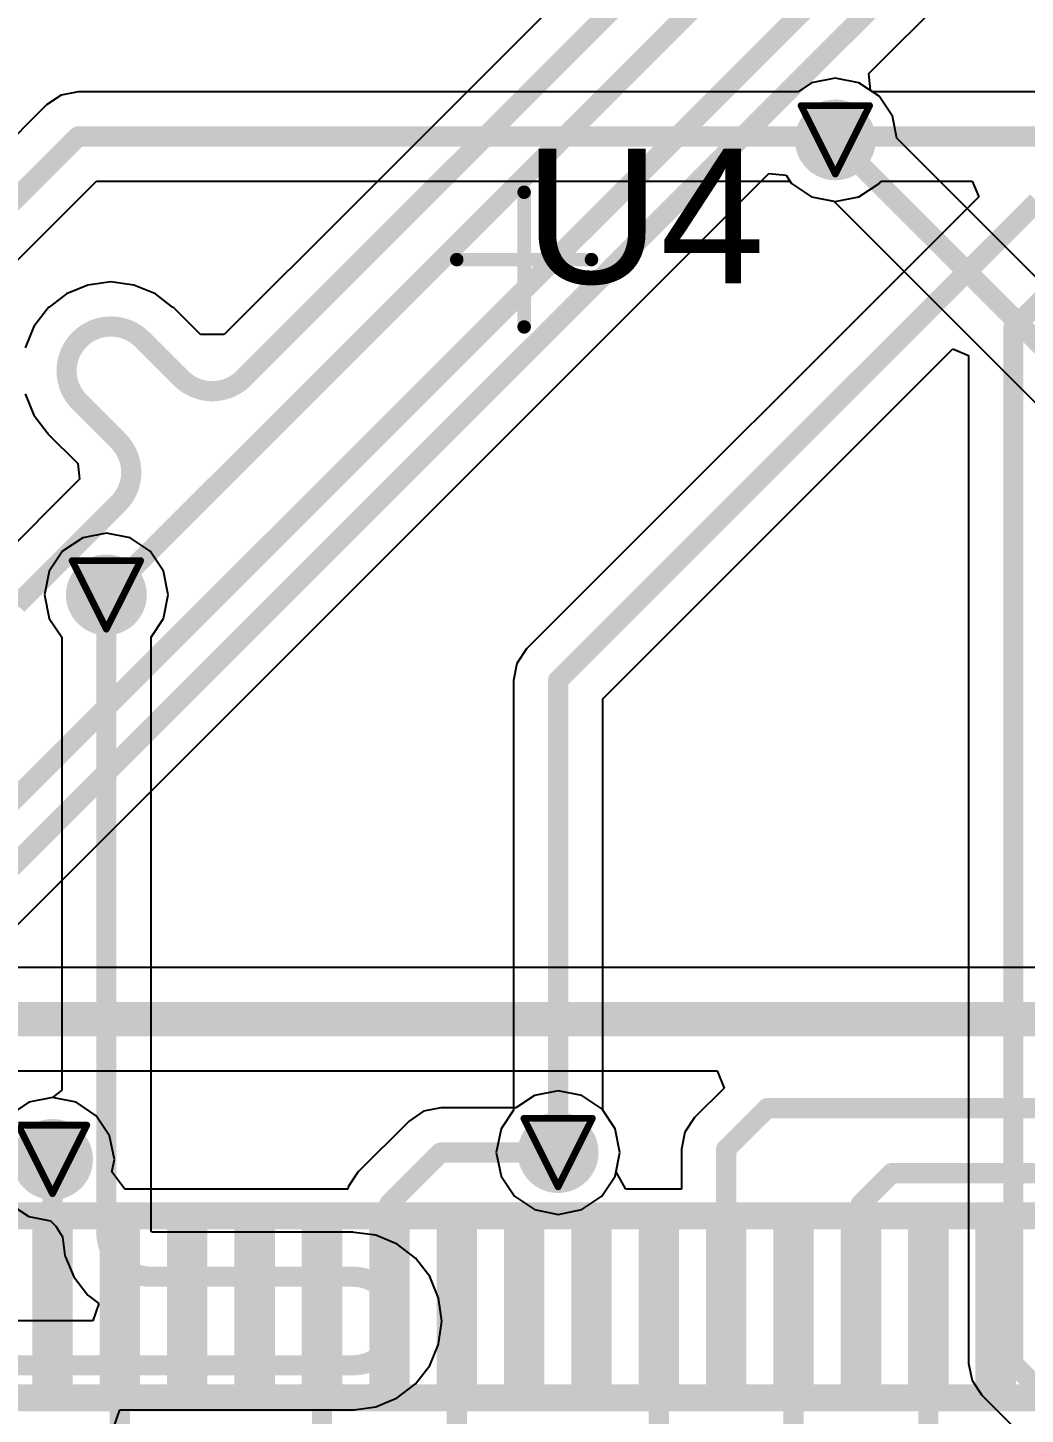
# Model space of a CAD drawing. Header units: millimetres. Extents: x 9.6 to 105, y 7.6 to 66.9.
# Drawn here: x 63.98 to 71.39, y 34.61 to 44.9 of the extents above; entities that cross this region are included whole.
import ezdxf

# ---------------------------------------------------------------- set-up
doc = ezdxf.new("R2010")
doc.units = ezdxf.units.MM
for name, color, linetype in [('BottomLayer', 5, 'Continuous'), ('BottomSolder', 6, 'Continuous'), ('DrillDrawing', 1, 'Continuous'), ('Mechanical16', 56, 'Continuous'), ('Mechanical2', 216, 'Continuous'), ('Mechanical3', 76, 'Continuous'), ('Mechanical5', 56, 'Continuous'), ('TopLayer', 1, 'Continuous'), ('TopPaste', 8, 'Continuous'), ('TopSolder', 216, 'Continuous'), ('ViaHoleLayer', 16, 'Continuous')]:
    doc.layers.add(name, color=color, linetype=linetype)
doc.styles.add('Arial', font='arial.ttf', dxfattribs={"height": 0.2})

msp = doc.modelspace()

# ---------------------------------------------------------------- hatches: boundary and pattern name
at = {"layer": 'BottomLayer'}
h = msp.add_hatch(color=5, dxfattribs=at)
edge = h.paths.add_edge_path()
edge.add_arc((69.97699999999999, 44.069), 0.1999996, 0, 360)
h = msp.add_hatch(color=5, dxfattribs=at)
edge = h.paths.add_edge_path()
edge.add_arc((64.56679999999999, 40.6908), 0.1999996, 0, 360)
h = msp.add_hatch(color=5, dxfattribs=at)
edge = h.paths.add_edge_path()
edge.add_arc((67.91959999999999, 36.5506), 0.1999996, 0, 360)
h = msp.add_hatch(color=5, dxfattribs=at)
edge = h.paths.add_edge_path()
edge.add_arc((64.1673088, 36.4998), 0.1999996, 0, 360)
at = {"layer": 'BottomSolder'}
h = msp.add_hatch(color=6, dxfattribs=at)
edge = h.paths.add_edge_path()
edge.add_arc((69.97699999999999, 44.069), 0.2999994, 0, 360)
h = msp.add_hatch(color=6, dxfattribs=at)
edge = h.paths.add_edge_path()
edge.add_arc((64.56679999999999, 40.6908), 0.2999994, 0, 360)
h = msp.add_hatch(color=6, dxfattribs=at)
edge = h.paths.add_edge_path()
edge.add_arc((64.1673088, 36.4998), 0.2999994, 0, 360)
h = msp.add_hatch(color=6, dxfattribs=at)
edge = h.paths.add_edge_path()
edge.add_arc((67.91959999999999, 36.5506), 0.2999994, 0, 360)
at = {"layer": 'TopLayer'}
h = msp.add_hatch(color=1, dxfattribs=at)
edge = h.paths.add_edge_path()
edge.add_arc((69.97699999999999, 44.069), 0.1999996, 0, 360)
h = msp.add_hatch(color=1, dxfattribs=at)
edge = h.paths.add_edge_path()
edge.add_arc((64.56679999999999, 40.6908), 0.1999996, 0, 360)
h = msp.add_hatch(color=1, dxfattribs=at)
edge = h.paths.add_edge_path()
edge.add_arc((67.91959999999999, 36.5506), 0.1999996, 0, 360)
h = msp.add_hatch(color=1, dxfattribs=at)
edge = h.paths.add_edge_path()
edge.add_arc((64.1673088, 36.4998), 0.1999996, 0, 360)
for points in [[(64.0173091, 36.03000287), (64.3173085, 36.03000287), (64.3173085, 34.83000273), (64.0173091, 34.83000273)], [(64.5172827, 36.03000287), (64.81728209999999, 36.03000287), (64.81728209999999, 34.83000273), (64.5172827, 34.83000273)], [(65.0173071, 36.03000287), (65.31730649999999, 36.03000287), (65.31730649999999, 34.83000273), (65.0173071, 34.83000273)], [(65.5172807, 36.03000287), (65.8172801, 36.03000287), (65.8172801, 34.83000273), (65.5172807, 34.83000273)], [(66.0173051, 36.03000287), (66.31730449999999, 36.03000287), (66.31730449999999, 34.83000273), (66.0173051, 34.83000273)], [(66.51727869999999, 36.03000287), (66.8172781, 36.03000287), (66.8172781, 34.83000273), (66.51727869999999, 34.83000273)], [(67.01730309999999, 36.03000287), (67.3173025, 36.03000287), (67.3173025, 34.83000273), (67.01730309999999, 34.83000273)], [(67.5173275, 36.03000287), (67.8173269, 36.03000287), (67.8173269, 34.83000273), (67.5173275, 34.83000273)], [(68.0173011, 36.03000287), (68.3173005, 36.03000287), (68.3173005, 34.83000273), (68.0173011, 34.83000273)], [(68.5172747, 36.03000287), (68.81727409999999, 36.03000287), (68.81727409999999, 34.83000273), (68.5172747, 34.83000273)], [(69.0172991, 36.03000287), (69.31729849999999, 36.03000287), (69.31729849999999, 34.83000273), (69.0172991, 34.83000273)], [(69.51732349999999, 36.03000287), (69.8173229, 36.03000287), (69.8173229, 34.83000273), (69.51732349999999, 34.83000273)], [(70.0172971, 36.03000287), (70.3172965, 36.03000287), (70.3172965, 34.83000273), (70.0172971, 34.83000273)], [(70.5173215, 36.03000287), (70.8173209, 36.03000287), (70.8173209, 34.83000273), (70.5173215, 34.83000273)], [(71.0172951, 36.03000287), (71.3172945, 36.03000287), (71.3172945, 34.83000273), (71.0172951, 34.83000273)]]:
    msp.add_hatch(color=1, dxfattribs=at).paths.add_polyline_path(points)
at = {"layer": 'TopPaste'}
for points in [[(64.0173091, 36.03000287), (64.3173085, 36.03000287), (64.3173085, 34.83000273), (64.0173091, 34.83000273)], [(64.5172827, 36.03000287), (64.81728209999999, 36.03000287), (64.81728209999999, 34.83000273), (64.5172827, 34.83000273)], [(65.0173071, 36.03000287), (65.31730649999999, 36.03000287), (65.31730649999999, 34.83000273), (65.0173071, 34.83000273)], [(65.5172807, 36.03000287), (65.8172801, 36.03000287), (65.8172801, 34.83000273), (65.5172807, 34.83000273)], [(66.0173051, 36.03000287), (66.31730449999999, 36.03000287), (66.31730449999999, 34.83000273), (66.0173051, 34.83000273)], [(66.51727869999999, 36.03000287), (66.8172781, 36.03000287), (66.8172781, 34.83000273), (66.51727869999999, 34.83000273)], [(67.01730309999999, 36.03000287), (67.3173025, 36.03000287), (67.3173025, 34.83000273), (67.01730309999999, 34.83000273)], [(67.5173275, 36.03000287), (67.8173269, 36.03000287), (67.8173269, 34.83000273), (67.5173275, 34.83000273)], [(68.0173011, 36.03000287), (68.3173005, 36.03000287), (68.3173005, 34.83000273), (68.0173011, 34.83000273)], [(68.5172747, 36.03000287), (68.81727409999999, 36.03000287), (68.81727409999999, 34.83000273), (68.5172747, 34.83000273)], [(69.0172991, 36.03000287), (69.31729849999999, 36.03000287), (69.31729849999999, 34.83000273), (69.0172991, 34.83000273)], [(69.51732349999999, 36.03000287), (69.8173229, 36.03000287), (69.8173229, 34.83000273), (69.51732349999999, 34.83000273)], [(70.0172971, 36.03000287), (70.3172965, 36.03000287), (70.3172965, 34.83000273), (70.0172971, 34.83000273)], [(70.5173215, 36.03000287), (70.8173209, 36.03000287), (70.8173209, 34.83000273), (70.5173215, 34.83000273)], [(71.0172951, 36.03000287), (71.3172945, 36.03000287), (71.3172945, 34.83000273), (71.0172951, 34.83000273)]]:
    msp.add_hatch(color=8, dxfattribs=at).paths.add_polyline_path(points)
at = {"layer": 'TopSolder'}
h = msp.add_hatch(color=216, dxfattribs=at)
edge = h.paths.add_edge_path()
edge.add_arc((69.97699999999999, 44.069), 0.2999994, 0, 360)
h = msp.add_hatch(color=216, dxfattribs=at)
edge = h.paths.add_edge_path()
edge.add_arc((64.56679999999999, 40.6908), 0.2999994, 0, 360)
h = msp.add_hatch(color=216, dxfattribs=at)
edge = h.paths.add_edge_path()
edge.add_arc((64.1673088, 36.4998), 0.2999994, 0, 360)
h = msp.add_hatch(color=216, dxfattribs=at)
edge = h.paths.add_edge_path()
edge.add_arc((67.91959999999999, 36.5506), 0.2999994, 0, 360)
for points in [[(64.0173091, 36.03000287), (64.3173085, 36.03000287), (64.3173085, 34.83000273), (64.0173091, 34.83000273)], [(64.5172827, 36.03000287), (64.81728209999999, 36.03000287), (64.81728209999999, 34.83000273), (64.5172827, 34.83000273)], [(65.0173071, 36.03000287), (65.31730649999999, 36.03000287), (65.31730649999999, 34.83000273), (65.0173071, 34.83000273)], [(65.5172807, 36.03000287), (65.8172801, 36.03000287), (65.8172801, 34.83000273), (65.5172807, 34.83000273)], [(66.0173051, 36.03000287), (66.31730449999999, 36.03000287), (66.31730449999999, 34.83000273), (66.0173051, 34.83000273)], [(66.51727869999999, 36.03000287), (66.8172781, 36.03000287), (66.8172781, 34.83000273), (66.51727869999999, 34.83000273)], [(67.01730309999999, 36.03000287), (67.3173025, 36.03000287), (67.3173025, 34.83000273), (67.01730309999999, 34.83000273)], [(67.5173275, 36.03000287), (67.8173269, 36.03000287), (67.8173269, 34.83000273), (67.5173275, 34.83000273)], [(68.0173011, 36.03000287), (68.3173005, 36.03000287), (68.3173005, 34.83000273), (68.0173011, 34.83000273)], [(68.5172747, 36.03000287), (68.81727409999999, 36.03000287), (68.81727409999999, 34.83000273), (68.5172747, 34.83000273)], [(69.0172991, 36.03000287), (69.31729849999999, 36.03000287), (69.31729849999999, 34.83000273), (69.0172991, 34.83000273)], [(69.51732349999999, 36.03000287), (69.8173229, 36.03000287), (69.8173229, 34.83000273), (69.51732349999999, 34.83000273)], [(70.0172971, 36.03000287), (70.3172965, 36.03000287), (70.3172965, 34.83000273), (70.0172971, 34.83000273)], [(70.5173215, 36.03000287), (70.8173209, 36.03000287), (70.8173209, 34.83000273), (70.5173215, 34.83000273)], [(71.0172951, 36.03000287), (71.3172945, 36.03000287), (71.3172945, 34.83000273), (71.0172951, 34.83000273)]]:
    msp.add_hatch(color=216, dxfattribs=at).paths.add_polyline_path(points)
at = {"layer": 'ViaHoleLayer'}
h = msp.add_hatch(color=16, dxfattribs=at)
edge = h.paths.add_edge_path()
edge.add_arc((69.97699999999999, 44.069), 0.0999998, 0, 360)
h = msp.add_hatch(color=16, dxfattribs=at)
edge = h.paths.add_edge_path()
edge.add_arc((64.56679999999999, 40.6908), 0.0999998, 0, 360)
h = msp.add_hatch(color=16, dxfattribs=at)
edge = h.paths.add_edge_path()
edge.add_arc((67.91959999999999, 36.5506), 0.0999998, 0, 360)
h = msp.add_hatch(color=16, dxfattribs=at)
edge = h.paths.add_edge_path()
edge.add_arc((64.1673088, 36.4998), 0.0999998, 0, 360)

# ---------------------------------------------------------------- linework, layer by layer
at = {"layer": 'BottomLayer'}
for p, q in [((69.80141996, 44.49289044), (69.70096042, 44.42576586)), ((69.97699999999999, 44.52781544), (69.80141996, 44.49289044)), ((70.15258004, 44.49289044), (69.97699999999999, 44.52781544)), ((70.25303957999999, 44.42576586), (70.15258004, 44.49289044)), ((64.23038969999999, 44.40054112), (64.12288674, 44.32870991999999)), ((64.3571992, 44.42576586), (64.23038969999999, 44.40054112)), ((69.70096042, 44.42576586), (64.3571992, 44.42576586)), ((100.9618123, 44.42576586), (70.25303957999999, 44.42576586)), ((64.12288674, 44.32870991999999), (63.18723963999999, 43.39306282)), ((63.65586202, 42.92444044), (64.49445571999999, 43.76303413999999)), ((64.49445571999999, 43.76303413999999), (69.64022902, 43.76303413999999)), ((69.64022902, 43.76303413999999), (69.65256834, 43.74456834)), ((70.30143166, 43.74456834), (70.31377098, 43.76303413999999)), ((70.31377098, 43.76303413999999), (70.99227864, 43.76303413999999)), ((70.99227864, 43.76303413999999), (71.04088153999999, 43.64570138)), ((71.04088153999999, 43.64570138), (67.68529007999999, 40.29010992)), ((69.65256834, 43.74456834), (69.80141996, 43.64510955999999)), ((70.15258004, 43.64510955999999), (70.30143166, 43.74456834)), ((69.80141996, 43.64510955999999), (69.97699999999999, 43.61018456)), ((69.97699999999999, 43.61018456), (70.15258004, 43.64510955999999)), ((68.25096586000001, 39.91854601999999), (70.84910138, 42.51668153999999)), ((70.84910138, 42.51668153999999), (70.96643414, 42.46807863999999)), ((70.96643414, 42.46807863999999), (70.96643414, 34.9839788)), ((64.39121996, 41.11469044), (64.24236834, 41.01523166)), ((64.56679999999999, 41.14961544), (64.39121996, 41.11469044)), ((64.74238004, 41.11469044), (64.56679999999999, 41.14961544)), ((64.89123166, 41.01523166), (64.74238004, 41.11469044)), ((64.24236834, 41.01523166), (64.14290955999999, 40.86638004)), ((64.99069044, 40.86638004), (64.89123166, 41.01523166)), ((64.14290955999999, 40.86638004), (64.10798456, 40.6908)), ((65.02561544, 40.6908), (64.99069044, 40.86638004)), ((64.10798456, 40.6908), (64.14290955999999, 40.51521996)), ((64.99069044, 40.51521996), (65.02561544, 40.6908)), ((64.14290955999999, 40.51521996), (64.23543414, 40.37674678)), ((64.89816585999999, 40.37674678), (64.99069044, 40.51521996)), ((64.23543414, 40.37674678), (64.23543414, 37.719)), ((64.89816585999999, 37.719), (64.89816585999999, 40.37674678)), ((67.68529007999999, 40.29010992), (67.61345888, 40.1826095)), ((67.61345888, 40.1826095), (67.58823414, 40.0558)), ((67.58823414, 40.0558), (67.58823414, 36.86465322)), ((68.25096586000001, 36.86465322), (68.25096586000001, 39.91854601999999)), ((64.23543414, 37.719), (64.23543414, 37.01452592)), ((64.89816585999999, 35.96644572), (64.89816585999999, 37.719)), ((64.16730625999999, 36.95861544), (63.99172875999999, 36.92369043999999)), ((64.23543414, 37.01452592), (64.16730625999999, 36.95861544)), ((63.99172875999999, 36.92369043999999), (63.85325558, 36.83116586)), ((67.58823414, 36.86465322), (67.49570956, 36.72618004)), ((68.34349044, 36.72618004), (68.25096586000001, 36.86465322)), ((67.49570956, 36.72618004), (67.46078456, 36.5506)), ((68.37841544, 36.5506), (68.34349044, 36.72618004)), ((67.46078456, 36.5506), (67.49570956, 36.37501996)), ((68.34349044, 36.37501996), (68.37841544, 36.5506)), ((67.49570956, 36.37501996), (67.59516834, 36.22616833999999)), ((68.24403165999999, 36.22616833999999), (68.34349044, 36.37501996)), ((63.85325558, 36.16843414), (63.99172875999999, 36.07590955999999)), ((67.59516834, 36.22616833999999), (67.74401996, 36.12670955999999)), ((68.09518004, 36.12670955999999), (68.24403165999999, 36.22616833999999)), ((63.99172875999999, 36.07590955999999), (64.15181734, 36.04406557999999)), ((64.15181734, 36.04406557999999), (64.19093842, 36.00380404)), ((67.74401996, 36.12670955999999), (67.91959999999999, 36.09178456)), ((67.91959999999999, 36.09178456), (68.09518004, 36.12670955999999)), ((64.19093842, 36.00380404), (64.24036936, 35.9260267)), ((64.24036936, 35.9260267), (64.2586345, 35.78728174)), ((64.90245592, 35.96466772), (64.89816585999999, 35.96644572)), ((64.90422376, 35.96040306), (64.90245592, 35.96466772)), ((66.395092, 35.96040306), (64.90422376, 35.96040306)), ((66.40625021999999, 35.9581831), (66.395092, 35.96040306)), ((66.56581048, 35.9371773), (66.40625021999999, 35.9581831)), ((66.72490083999999, 35.87127954), (66.56581048, 35.9371773)), ((66.86151728, 35.76644865999999), (66.72490083999999, 35.87127954)), ((64.2586345, 35.78728174), (64.32453226, 35.62818884)), ((66.96634816, 35.62983476), (66.86151728, 35.76644865999999)), ((64.32453226, 35.62818884), (64.42936313999999, 35.49157494)), ((67.03224592, 35.47074186), (66.96634816, 35.62983476)), ((64.42936313999999, 35.49157494), (64.51039929999999, 35.42939066)), ((64.51039929999999, 35.42939066), (64.46728787999999, 35.30239066)), ((67.0389058, 35.4201603), (67.03224592, 35.47074186)), ((67.05544882, 35.30000814), (67.0389058, 35.4201603)), ((64.46728787999999, 35.30239066), (62.3557808, 35.30239066)), ((67.0389058, 35.1798636), (67.05544882, 35.30000814)), ((66.96634816, 34.97019168), (67.03224592, 35.12928204)), ((67.03224592, 35.12928204), (67.0389058, 35.1798636)), ((66.86151728, 34.83357524), (66.96634816, 34.97019168)), ((70.96643414, 34.9839788), (70.99165888, 34.8571693)), ((66.72490083999999, 34.72874436), (66.86151728, 34.83357524)), ((70.99165888, 34.8571693), (71.06349008, 34.74966888)), ((66.56581048, 34.66284659999999), (66.72490083999999, 34.72874436)), ((71.06349008, 34.74966888), (71.29339055999999, 34.51976585999999)), ((64.62316768, 34.51265893999999), (64.6662791, 34.63965894)), ((64.6662791, 34.63965894), (66.39501834, 34.63965894)), ((66.39501834, 34.63965894), (66.39508183999999, 34.63964624)), ((66.39508183999999, 34.63964624), (66.39508183999999, 34.63965894)), ((66.39508183999999, 34.63965894), (66.395092, 34.63965894)), ((66.395092, 34.63965894), (66.40568379999999, 34.64176714)), ((66.40568379999999, 34.64176714), (66.56581048, 34.66284659999999))]:
    msp.add_line(p, q, dxfattribs=at)
at = {"layer": 'BottomLayer', "const_width": 0.1499997}
for points in [[(62.9384568, 42.6756576), (64.3571992, 44.0944)], [(64.3571992, 44.0944), (69.9516, 44.0944)], [(69.9516, 44.0944), (69.97699999999999, 44.069)], [(69.97699999999999, 44.069), (70.0024, 44.0944)], [(70.0024, 44.0944), (101.6450088, 44.0944)], [(67.91959999999999, 40.0558), (71.4756, 43.6118)], [(71.2978, 42.672), (71.8566, 43.2308)], [(71.2978, 34.9839788), (71.2978, 42.672)], [(64.56679999999999, 37.719), (64.56679999999999, 40.6908)], [(67.91959999999999, 36.5506), (67.91959999999999, 40.0558)], [(64.56679999999999, 35.958018), (64.56679999999999, 37.719)], [(56.36259999999999, 36.4998), (64.1673088, 36.4998)], [(64.8957808, 35.6290372), (66.395092, 35.6290372)], [(62.3557808, 34.9710248), (66.395092, 34.9710248)], [(71.2978, 34.9839788), (72.08916239999999, 34.1926164)]]:
    msp.add_lwpolyline(points, dxfattribs=at)
at = {"layer": 'BottomLayer', "const_width": 0.07499858}
for points in [[(64.31969864, 44.0944, 1), (64.39469976, 44.0944, 1)], [(64.31969864, 44.0944, 1), (64.39469976, 44.0944, 1)], [(69.91409944, 44.0944, 1), (69.98910056, 44.0944, 1)], [(69.91409944, 44.0944, 1), (69.98910056, 44.0944, 1)], [(69.96489944, 44.0944, 1), (70.03990055999999, 44.0944, 1)], [(69.96489944, 44.0944, 1), (70.03990055999999, 44.0944, 1)], [(69.93949943999999, 44.069, 1), (70.01450055999999, 44.069, 1)], [(69.93949943999999, 44.069, 1), (70.01450055999999, 44.069, 1)], [(71.26029944, 42.672, 1), (71.33530056, 42.672, 1)], [(71.26029944, 42.672, 1), (71.33530056, 42.672, 1)], [(64.52929944, 40.6908, 1), (64.60430056, 40.6908, 1)], [(67.88209943999999, 40.0558, 1), (67.95710056, 40.0558, 1)], [(67.88209943999999, 40.0558, 1), (67.95710056, 40.0558, 1)], [(64.52929944, 37.719, 1), (64.60430056, 37.719, 1)], [(64.52929944, 37.719, 1), (64.60430056, 37.719, 1)], [(64.12980824, 36.4998, 1), (64.20480936, 36.4998, 1)], [(67.88209943999999, 36.5506, 1), (67.95710056, 36.5506, 1)], [(64.52929944, 35.958018, 1), (64.60430056, 35.958018, 1)], [(64.52929944, 35.95801038, 1), (64.60430056, 35.95801038, 1)], [(64.85828024, 35.6290372, 1), (64.93328136, 35.6290372, 1)], [(64.85829801999999, 35.6290118, 1), (64.93329913999999, 35.6290118, 1)], [(66.35758127999999, 35.6290118, 1), (66.4325824, 35.6290118, 1)], [(66.35759144, 35.6290372, 1), (66.43259255999999, 35.6290372, 1)], [(66.68657986, 35.30001322, 1), (66.76158097999999, 35.30001322, 1)], [(66.68657986, 35.30001067999999, 1), (66.76158097999999, 35.30001067999999, 1)], [(66.35758127999999, 34.9710121, 1), (66.4325824, 34.9710121, 1)], [(66.35759144, 34.9710248, 1), (66.43259255999999, 34.9710248, 1)], [(71.26029944, 34.9839788, 1), (71.33530056, 34.9839788, 1)], [(71.26029944, 34.9839788, 1), (71.33530056, 34.9839788, 1)]]:
    msp.add_lwpolyline(points, format="xyb", close=True, dxfattribs=at)
at = {"layer": 'BottomLayer', "const_width": 0.1499997}
for points in [[(64.89579857999999, 35.6290118, -0.4142135623730951), (64.56679999999999, 35.95801038)], [(66.39508183999999, 35.6290118, -0.4142135623730951), (66.72408041999999, 35.30001322)], [(66.72408041999999, 35.30001067999999, -0.4142135623730951), (66.39508183999999, 34.9710121)]]:
    msp.add_lwpolyline(points, format="xyb", dxfattribs=at)
at = {"layer": 'DrillDrawing', "const_width": 0.0508}
for points in [[(69.723, 44.323), (70.231, 44.323)], [(69.723, 44.323), (69.97699999999999, 43.815)], [(69.97699999999999, 43.815), (70.231, 44.323)], [(64.3128, 40.9448), (64.82079999999999, 40.9448)], [(64.3128, 40.9448), (64.56679999999999, 40.4368)], [(64.56679999999999, 40.4368), (64.82079999999999, 40.9448)], [(63.9133088, 36.7538), (64.42130879999999, 36.7538)], [(63.9133088, 36.7538), (64.1673088, 36.2458)], [(64.1673088, 36.2458), (64.42130879999999, 36.7538)], [(67.6656, 36.8046), (68.1736, 36.8046)], [(67.6656, 36.8046), (67.91959999999999, 36.2966)], [(67.91959999999999, 36.2966), (68.1736, 36.8046)]]:
    msp.add_lwpolyline(points, dxfattribs=at)
at = {"layer": 'DrillDrawing', "const_width": 0.0254}
for points in [[(69.71029999999999, 44.323, 1), (69.7357, 44.323, 1)], [(69.71029999999999, 44.323, 1), (69.7357, 44.323, 1)], [(70.2183, 44.323, 1), (70.24369999999999, 44.323, 1)], [(70.2183, 44.323, 1), (70.24369999999999, 44.323, 1)], [(69.9643, 43.815, 1), (69.9897, 43.815, 1)], [(69.9643, 43.815, 1), (69.9897, 43.815, 1)], [(64.30009999999999, 40.9448, 1), (64.3255, 40.9448, 1)], [(64.30009999999999, 40.9448, 1), (64.3255, 40.9448, 1)], [(64.8081, 40.9448, 1), (64.8335, 40.9448, 1)], [(64.8081, 40.9448, 1), (64.8335, 40.9448, 1)], [(64.5541, 40.4368, 1), (64.5795, 40.4368, 1)], [(64.5541, 40.4368, 1), (64.5795, 40.4368, 1)], [(64.4086088, 36.7538, 1), (64.4340088, 36.7538, 1)], [(64.4086088, 36.7538, 1), (64.4340088, 36.7538, 1)], [(67.6529, 36.8046, 1), (67.6783, 36.8046, 1)], [(67.6529, 36.8046, 1), (67.6783, 36.8046, 1)], [(68.1609, 36.8046, 1), (68.18629999999999, 36.8046, 1)], [(68.1609, 36.8046, 1), (68.18629999999999, 36.8046, 1)], [(64.15460879999999, 36.2458, 1), (64.1800088, 36.2458, 1)], [(64.15460879999999, 36.2458, 1), (64.1800088, 36.2458, 1)], [(67.90690000000001, 36.2966, 1), (67.9323, 36.2966, 1)], [(67.90690000000001, 36.2966, 1), (67.9323, 36.2966, 1)]]:
    msp.add_lwpolyline(points, format="xyb", close=True, dxfattribs=at)
at = {"layer": 'Mechanical16', "const_width": 0.0999998}
for points in [[(67.66727639999999, 43.6800244), (67.66732719999999, 42.6800264)], [(67.16730279999999, 43.18), (68.1673008, 43.18)]]:
    msp.add_lwpolyline(points, dxfattribs=at)
at = {"layer": 'Mechanical16', "const_width": 0.0499999}
for points in [[(67.64227772, 43.6800244, 1), (67.69227508, 43.6800244, 1)], [(67.14230411999999, 43.18, 1), (67.19230148, 43.18, 1)], [(68.14230212, 43.18, 1), (68.19229948, 43.18, 1)], [(67.64232851999999, 42.6800264, 1), (67.69232588, 42.6800264, 1)]]:
    msp.add_lwpolyline(points, format="xyb", close=True, dxfattribs=at)
at = {"layer": 'Mechanical2', "const_width": 0.1999996}
msp.add_lwpolyline([(60.56731599999999, 36.0799888), (74.7672876, 36.0799888)], dxfattribs=at)
at = {"layer": 'Mechanical3', "const_width": 0.1999996}
msp.add_lwpolyline([(59.21730599999999, 34.7299788), (76.1172976, 34.7299788)], dxfattribs=at)
at = {"layer": 'Mechanical5', "const_width": 0.1999996}
msp.add_lwpolyline([(59.21730599999999, 34.7299788), (76.1172976, 34.7299788)], dxfattribs=at)
at = {"layer": 'TopLayer'}
for p, q in [((69.83593094, 47.01803652), (66.3999561, 43.58205914)), ((70.2267963, 44.56137391999999), (71.15162045999999, 45.48619808)), ((70.23924484, 44.43498352), (70.2267963, 44.56137391999999)), ((70.30143166, 44.39343166), (70.23924484, 44.43498352)), ((70.40089044, 44.24458004), (70.30143166, 44.39343166)), ((70.43338211999999, 44.08124025999999), (70.40089044, 44.24458004)), ((72.78251381999999, 41.73210855999999), (70.43338211999999, 44.08124025999999)), ((63.71800819999999, 38.05258582), (69.48462608, 43.8192037)), ((69.48462608, 43.8192037), (69.61101647999999, 43.80675515999999)), ((69.61101647999999, 43.80675515999999), (69.65256834, 43.74456834)), ((69.65256834, 43.74456834), (69.80141996, 43.64510955999999)), ((66.39994847999999, 43.58205406), (65.44123564, 42.62333868)), ((66.3999561, 43.58205914), (66.39994847999999, 43.58205406)), ((69.80141996, 43.64510955999999), (69.96475973999999, 43.61261787999999)), ((69.96475973999999, 43.61261787999999), (72.54484093999999, 41.03253668)), ((64.27060551999999, 42.92547168), (64.14289939999999, 42.82748101999999)), ((64.42969588, 42.99136944), (64.27060551999999, 42.92547168)), ((64.60042451999999, 43.0138459), (64.42969588, 42.99136944)), ((64.77115316, 42.99136944), (64.60042451999999, 43.0138459)), ((64.93024351999999, 42.92547168), (64.77115316, 42.99136944)), ((65.05821126000001, 42.82727782), (64.93024351999999, 42.92547168)), ((64.14289939999999, 42.82748101999999), (64.13345568, 42.82116912)), ((65.06735272, 42.82116912), (65.05821126000001, 42.82727782)), ((64.12713362, 42.81170761999999), (64.02915565999999, 42.68402436)), ((64.13345568, 42.82116912), (64.12713362, 42.81170761999999)), ((65.26518569999999, 42.62333614), (65.06735272, 42.82116912)), ((64.02915565999999, 42.68402436), (63.9632579, 42.52493146)), ((65.44123564, 42.62333868), (65.26518569999999, 42.62333614)), ((63.9632579, 42.18347418), (64.02915565999999, 42.02438127999999)), ((64.02915565999999, 42.02438127999999), (64.12731649999999, 41.89645925999999)), ((64.12731649999999, 41.89645925999999), (64.13345568, 41.88727208)), ((64.13345568, 41.88727208), (64.35384386, 41.6668839)), ((64.35384386, 41.6668839), (64.36794594, 41.55005152)), ((64.36794594, 41.55005152), (63.7172589, 40.89936194)), ((72.33298716, 37.92558581999999), (63.7706116, 37.92558581999999)), ((63.83589976, 37.15681418), (69.09988466, 37.15681418)), ((69.09988466, 37.15681418), (69.1524906, 37.02981418)), ((64.1673088, 36.95861544), (63.99172875999999, 36.92369043999999)), ((64.34288883999999, 36.92369043999999), (64.1673088, 36.95861544)), ((67.74401996, 36.97449044), (67.60554678, 36.88196585999999)), ((67.91959999999999, 37.00941544), (67.74401996, 36.97449044)), ((68.09518004, 36.97449044), (67.91959999999999, 37.00941544)), ((68.24403165999999, 36.87503166), (68.09518004, 36.97449044)), ((69.1524906, 37.02981418), (68.93298888, 36.81030992)), ((63.99172875999999, 36.92369043999999), (63.84287714, 36.82423166)), ((64.49174045999999, 36.82423166), (64.34288883999999, 36.92369043999999)), ((66.9214689, 36.85674112), (66.81396848, 36.78490992)), ((67.04827839999999, 36.88196585999999), (66.9214689, 36.85674112)), ((67.60554678, 36.88196585999999), (67.04827839999999, 36.88196585999999)), ((68.34349044, 36.72618004), (68.24403165999999, 36.87503166)), ((64.59119924, 36.67538004), (64.49174045999999, 36.82423166)), ((66.81396848, 36.78490992), (66.43296848, 36.40390992)), ((68.93298888, 36.81030992), (68.86115767999999, 36.70280949999999)), ((64.62612424, 36.4998), (64.59119924, 36.67538004)), ((68.37841544, 36.5506), (68.34349044, 36.72618004)), ((68.86115767999999, 36.70280949999999), (68.83593294, 36.57599999999999)), ((68.34985314, 36.40700364), (68.37841544, 36.5506)), ((68.83593294, 36.57599999999999), (68.83593294, 36.2800011)), ((64.60766606, 36.40700364), (64.62612424, 36.4998)), ((64.70276874, 36.2800011), (64.60766606, 36.40700364)), ((66.43296848, 36.40390992), (66.36113728, 36.2964095)), ((68.42111792, 36.2800011), (68.34985314, 36.40700364)), ((66.35787338, 36.2800011), (64.70276874, 36.2800011)), ((66.36113728, 36.2964095), (66.35787338, 36.2800011)), ((68.83593294, 36.2800011), (68.42111792, 36.2800011))]:
    msp.add_line(p, q, dxfattribs=at)
for points, const_width in [([(66.6342584, 43.3477416), (70.16729679999999, 46.88077999999999)], 0.1499997), ([(64.56679999999999, 40.6908), (70.41728359999999, 46.54128359999999)], 0.1499997), ([(60.9346, 36.2222796), (70.6673212, 45.9550008)], 0.1499997), ([(61.34226999999999, 36.14547), (70.91730799999999, 45.720508)], 0.1499997), ([(69.97699999999999, 44.069), (72.87620679999999, 41.16979319999999)], 0.1499997), ([(65.585848, 42.2993312), (66.6342584, 43.3477416)], 0.1499997), ([(64.3677656, 42.58685919999999), (64.3678164, 42.58685919999999)], 0.1499997), ([(64.8330428, 42.58685919999999), (65.1205708, 42.2993312)], 0.1499997), ([(64.3677656, 42.121582), (64.6552936, 41.834054)], 0.1499997), ([(63.95156119999999, 40.6650444), (64.6022584, 41.3157416)], 0.1499997), ([(64.6022584, 41.3157416), (64.6552936, 41.3687768)], 0.1499997), ([(63.904622, 40.6181052), (63.95156119999999, 40.6650444)], 0.1499997), ([(63.6766824, 37.5412), (73.15199999999999, 37.5412)], 0.254), ([(69.1672988, 36.57599999999999), (69.4720988, 36.88079999999999)], 0.1499997), ([(69.4720988, 36.88079999999999), (72.6634056, 36.88079999999999)], 0.1499997), ([(69.1672988, 35.4300028), (69.1672988, 36.57599999999999)], 0.1499997), ([(64.1673088, 35.4300028), (64.1673088, 36.4998)], 0.1499997), ([(66.6672784, 36.1696), (67.04827839999999, 36.5506)], 0.1499997), ([(67.04827839999999, 36.5506), (67.91959999999999, 36.5506)], 0.1499997), ([(70.16729679999999, 36.1696), (70.39589679999999, 36.3982)], 0.1499997), ([(70.39589679999999, 36.3982), (72.2884, 36.3982)], 0.1499997), ([(66.6672784, 35.4300028), (66.6672784, 36.1696)], 0.1499997), ([(70.16729679999999, 35.4300028), (70.16729679999999, 36.1696)], 0.1499997), ([(64.66728239999999, 34.4424), (64.66728239999999, 35.4300028)], 0.1499997), ([(66.1673048, 30.8359048), (66.1673048, 35.4300028)], 0.1499997), ([(67.16730279999999, 33.13130279999999), (67.16730279999999, 35.4300028)], 0.1499997), ([(68.6672744, 26.0287008), (68.6672744, 35.4300028)], 0.1499997), ([(69.6673232, 30.1770288), (69.6673232, 35.4300028)], 0.1499997), ([(70.6673212, 33.2277212), (70.6673212, 35.4300028)], 0.1499997)]:
    msp.add_lwpolyline(points, dxfattribs=dict(at, const_width=const_width))
at = {"layer": 'TopLayer', "const_width": 0.07499858}
for points in [[(69.93949943999999, 44.069, 1), (70.01450055999999, 44.069, 1)], [(66.59675784, 43.3477416, 1), (66.67175896, 43.3477416, 1)], [(66.59675784, 43.3477416, 1), (66.67175896, 43.3477416, 1)], [(64.33026504, 42.58685919999999, 1), (64.40526616, 42.58685919999999, 1)], [(64.33028536, 42.58683887999999, 1), (64.40528648, 42.58683887999999, 1)], [(64.33029044, 42.58684396, 1), (64.40529156, 42.58684396, 1)], [(64.33031584, 42.58685919999999, 1), (64.40531696, 42.58685919999999, 1)], [(64.79554223999999, 42.58685919999999, 1), (64.87054336, 42.58685919999999, 1)], [(64.79556002, 42.58684142, 1), (64.87056114, 42.58684142, 1)], [(65.08307024, 42.2993312, 1), (65.15807136, 42.2993312, 1)], [(65.08307531999999, 42.2993312, 1), (65.15807644, 42.2993312, 1)], [(65.54834744, 42.2993312, 1), (65.62334856, 42.2993312, 1)], [(65.54834744, 42.2993312, 1), (65.62334856, 42.2993312, 1)], [(64.33026504, 42.121582, 1), (64.40526616, 42.121582, 1)], [(64.33028536, 42.12156675999999, 1), (64.40528648, 42.12156675999999, 1)], [(64.61779304, 41.834054, 1), (64.69279416, 41.834054, 1)], [(64.61779557999999, 41.834054, 1), (64.6927967, 41.834054, 1)], [(64.56475784, 41.3157416, 1), (64.63975896, 41.3157416, 1)], [(64.56475784, 41.3157416, 1), (64.63975896, 41.3157416, 1)], [(64.61779304, 41.3687768, 1), (64.69279416, 41.3687768, 1)], [(64.61779557999999, 41.36877934, 1), (64.6927967, 41.36877934, 1)], [(64.52929944, 40.6908, 1), (64.60430056, 40.6908, 1)], [(63.91406063999999, 40.6650444, 1), (63.98906175999999, 40.6650444, 1)], [(63.91406063999999, 40.6650444, 1), (63.98906175999999, 40.6650444, 1)], [(69.43459824, 36.88079999999999, 1), (69.50959936, 36.88079999999999, 1)], [(69.43459824, 36.88079999999999, 1), (69.50959936, 36.88079999999999, 1)], [(69.12979824, 36.57599999999999, 1), (69.20479936, 36.57599999999999, 1)], [(69.12979824, 36.57599999999999, 1), (69.20479936, 36.57599999999999, 1)], [(64.12980824, 36.4998, 1), (64.20480936, 36.4998, 1)], [(67.01077784, 36.5506, 1), (67.08577896, 36.5506, 1)], [(67.01077784, 36.5506, 1), (67.08577896, 36.5506, 1)], [(67.88209943999999, 36.5506, 1), (67.95710056, 36.5506, 1)], [(70.35839623999999, 36.3982, 1), (70.43339735999999, 36.3982, 1)], [(70.35839623999999, 36.3982, 1), (70.43339735999999, 36.3982, 1)], [(66.62977784, 36.1696, 1), (66.70477896, 36.1696, 1)], [(66.62977784, 36.1696, 1), (66.70477896, 36.1696, 1)], [(70.12979623999999, 36.1696, 1), (70.20479736, 36.1696, 1)], [(70.12979623999999, 36.1696, 1), (70.20479736, 36.1696, 1)], [(64.12980824, 35.4300028, 1), (64.20480936, 35.4300028, 1)], [(64.62978183999999, 35.4300028, 1), (64.70478295999999, 35.4300028, 1)], [(66.12980424, 35.4300028, 1), (66.20480536, 35.4300028, 1)], [(66.62977784, 35.4300028, 1), (66.70477896, 35.4300028, 1)], [(67.12980224, 35.4300028, 1), (67.20480335999999, 35.4300028, 1)], [(68.62977384, 35.4300028, 1), (68.70477496, 35.4300028, 1)], [(69.12979824, 35.4300028, 1), (69.20479936, 35.4300028, 1)], [(69.62982264, 35.4300028, 1), (69.70482376, 35.4300028, 1)], [(70.12979623999999, 35.4300028, 1), (70.20479736, 35.4300028, 1)], [(70.62982063999999, 35.4300028, 1), (70.70482176, 35.4300028, 1)]]:
    msp.add_lwpolyline(points, format="xyb", close=True, dxfattribs=at)
at = {"layer": 'TopLayer', "const_width": 0.1499997}
for points in [[(64.367791, 42.58684396, -0.4142103644684597), (64.83306058, 42.58684142)], [(64.36778592, 42.12156675999999, -0.4142135623730951), (64.36778592, 42.58683887999999)], [(65.585848, 42.2993312, -0.4142103644859175), (65.12057588, 42.2993312)], [(64.65529613999999, 41.834054, -0.4142151613193955), (64.65529613999999, 41.36877934)]]:
    msp.add_lwpolyline(points, format="xyb", dxfattribs=at)

# ---------------------------------------------------------------- texts
at = {"layer": 'Mechanical5', "style": 'Arial'}
msp.add_text('U4', height=1.00000054, rotation=360, dxfattribs=at).set_placement((67.66729926, 43.00285023999999))

doc.saveas('drawing.dxf')
